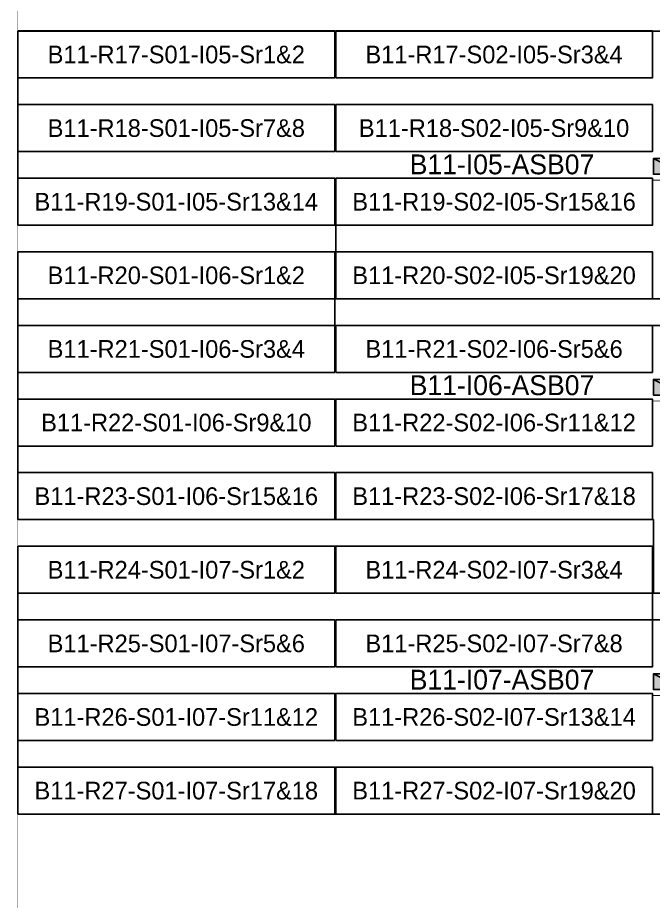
# Model space of a CAD drawing. Header units: metres. Extents: x 532315 to 532639, y 2674917 to 2675304.
# Drawn here: x 532314.6 to 532379.4, y 2675095.4 to 2675185.4 of the extents above; entities that cross this region are included whole.
import ezdxf
from ezdxf.enums import TextEntityAlignment as Align

# ---------------------------------------------------------------- set-up
doc = ezdxf.new("R2010")
doc.units = ezdxf.units.M
doc.header["$MEASUREMENT"] = 0
doc.layers.add('Boundary-12.5 MW Block', color=6, linetype='Continuous', lineweight=9)
doc.layers.add('PILE', color=1, linetype='Continuous', lineweight=15)
for name, color, linetype in [('E-Inverter Grouping', 2, 'Continuous'), ('Inverter Block-11', 7, 'Continuous'), ('Messenger Wire Block-11 (MW Path)', 191, 'Continuous'), ('MMS Table Block-11', 8, 'Continuous')]:
    doc.layers.add(name, color=color, linetype=linetype)
doc.styles.get("Standard").update_dxf_attribs({"font": 'Adani Regular.ttf'})

# ---------------------------------------------------------------- blocks, each defined once
blk = doc.blocks.new('MMS Table (32.292 x 4.788)')
at = {"color": 0}
blk.add_lwpolyline([(0, -0.002), (0, 4.786), (32.292, 4.786), (32.292, -0.002)], close=True, dxfattribs=at)
at = {"color": 7}
blk.add_attdef('ID1', text='', height=1.8, dxfattribs=at).set_placement((16.146, 2.392), align=Align.MIDDLE_CENTER)
blk = doc.blocks.new('Inverter Block')
h = blk.add_hatch(color=0)
h.dxf.hatch_style = 1
h.paths.add_polyline_path([(-1.456, 2.269), (-1.456, 0.846), (1.456, 0.846)])
at = {"color": 0}
blk.add_lwpolyline([(1.456, 2.269), (-1.456, 2.269), (-1.456, 0.846), (1.456, 0.846)], close=True, dxfattribs=at)
blk.add_lwpolyline([(-1.456, 2.269), (1.456, 0.846)], dxfattribs=at)
at = {"layer": 'PILE'}
for centre in [(-0.613, 0.846), (0.613, 0.846)]:
    blk.add_circle(centre, 0.156, dxfattribs=at)
at = {"color": 7}
blk.add_attdef('ID', (-1.456, 3.006), '', height=1.8, dxfattribs=at)

msp = doc.modelspace()

# ---------------------------------------------------------------- linework, layer by layer
at = {"layer": 'Boundary-12.5 MW Block', "const_width": 0.05}
msp.add_lwpolyline([(532314.659, 2675304.075), (532346.951, 2675304.075), (532346.951, 2675296.575), (532638.479, 2675296.575), (532638.479, 2674916.791), (532314.659, 2674916.791)], close=True, dxfattribs=at)
at = {"layer": 'E-Inverter Grouping'}
for points in [[(532411.735, 2675156.791), (532347.051, 2675156.791), (532347.051, 2675164.291), (532314.659, 2675164.291), (532314.659, 2675184.075), (532411.735, 2675184.075)], [(532411.735, 2675126.791), (532379.443, 2675126.791), (532379.443, 2675134.291), (532314.659, 2675134.291), (532314.659, 2675161.575), (532346.951, 2675161.575), (532346.951, 2675154.075), (532411.735, 2675154.075)], [(532379.343, 2675124.075), (532411.735, 2675124.075), (532411.735, 2675104.291), (532314.659, 2675104.291), (532314.659, 2675131.575), (532379.343, 2675131.575)]]:
    msp.add_lwpolyline(points, close=True, dxfattribs=at)
at = {"layer": 'Messenger Wire Block-11 (MW Path)', "const_width": 0.1}
for points in [[(532379.443, 2675168.877), (532457.547, 2675168.877)], [(532379.443, 2675146.377), (532457.547, 2675146.377)], [(532379.443, 2675116.377), (532425.664, 2675116.377)]]:
    msp.add_lwpolyline(points, dxfattribs=at)

# ---------------------------------------------------------------- block references
at = {"layer": 'Inverter Block-11'}
ref = msp.add_blockref('Inverter Block', (532381.082, 2675168.525), dxfattribs=dict(at, xscale=1.124999999976148, yscale=1.124999999976148, zscale=1.124999999976148))
ref.add_attrib('ID', 'B11-I05-ASB07', (532354.597, 2675169.473), dxfattribs={"layer": '0', "color": 7, "height": 2.025})
ref = msp.add_blockref('Inverter Block', (532381.082, 2675146.025), dxfattribs=dict(at, xscale=1.124999999976148, yscale=1.124999999976148, zscale=1.124999999976148))
ref.add_attrib('ID', 'B11-I06-ASB07', (532354.597, 2675146.973), dxfattribs={"layer": '0', "color": 7, "height": 2.025})
ref = msp.add_blockref('Inverter Block', (532381.082, 2675116.025), dxfattribs=dict(at, xscale=1.124999999976148, yscale=1.124999999976148, zscale=1.124999999976148))
ref.add_attrib('ID', 'B11-I07-ASB07', (532354.597, 2675116.973), dxfattribs={"layer": '0', "color": 7, "height": 2.025})
at = {"layer": 'MMS Table Block-11'}
for p, values in [((532314.659, 2675179.291), {'ID1': 'B11-R17-S01-I05-Sr1&2'}), ((532347.051, 2675179.291), {'ID1': 'B11-R17-S02-I05-Sr3&4'}), ((532314.659, 2675171.791), {'ID1': 'B11-R18-S01-I05-Sr7&8'}), ((532347.051, 2675171.791), {'ID1': 'B11-R18-S02-I05-Sr9&10'}), ((532314.659, 2675164.291), {'ID1': 'B11-R19-S01-I05-Sr13&14'}), ((532347.051, 2675164.291), {'ID1': 'B11-R19-S02-I05-Sr15&16'}), ((532314.659, 2675156.791), {'ID1': 'B11-R20-S01-I06-Sr1&2'}), ((532347.051, 2675156.791), {'ID1': 'B11-R20-S02-I05-Sr19&20'}), ((532314.659, 2675149.291), {'ID1': 'B11-R21-S01-I06-Sr3&4'}), ((532347.051, 2675149.291), {'ID1': 'B11-R21-S02-I06-Sr5&6'}), ((532314.659, 2675141.791), {'ID1': 'B11-R22-S01-I06-Sr9&10'}), ((532347.051, 2675141.791), {'ID1': 'B11-R22-S02-I06-Sr11&12'}), ((532314.659, 2675134.291), {'ID1': 'B11-R23-S01-I06-Sr15&16'}), ((532347.051, 2675134.291), {'ID1': 'B11-R23-S02-I06-Sr17&18'}), ((532314.659, 2675126.791), {'ID1': 'B11-R24-S01-I07-Sr1&2'}), ((532347.051, 2675126.791), {'ID1': 'B11-R24-S02-I07-Sr3&4'}), ((532314.659, 2675119.291), {'ID1': 'B11-R25-S01-I07-Sr5&6'}), ((532347.051, 2675119.291), {'ID1': 'B11-R25-S02-I07-Sr7&8'}), ((532314.659, 2675111.791), {'ID1': 'B11-R26-S01-I07-Sr11&12'}), ((532347.051, 2675111.791), {'ID1': 'B11-R26-S02-I07-Sr13&14'}), ((532314.659, 2675104.291), {'ID1': 'B11-R27-S01-I07-Sr17&18'}), ((532347.051, 2675104.291), {'ID1': 'B11-R27-S02-I07-Sr19&20'})]:
    msp.add_blockref('MMS Table (32.292 x 4.788)', p, dxfattribs=at).add_auto_attribs(values)

doc.saveas('drawing.dxf')
